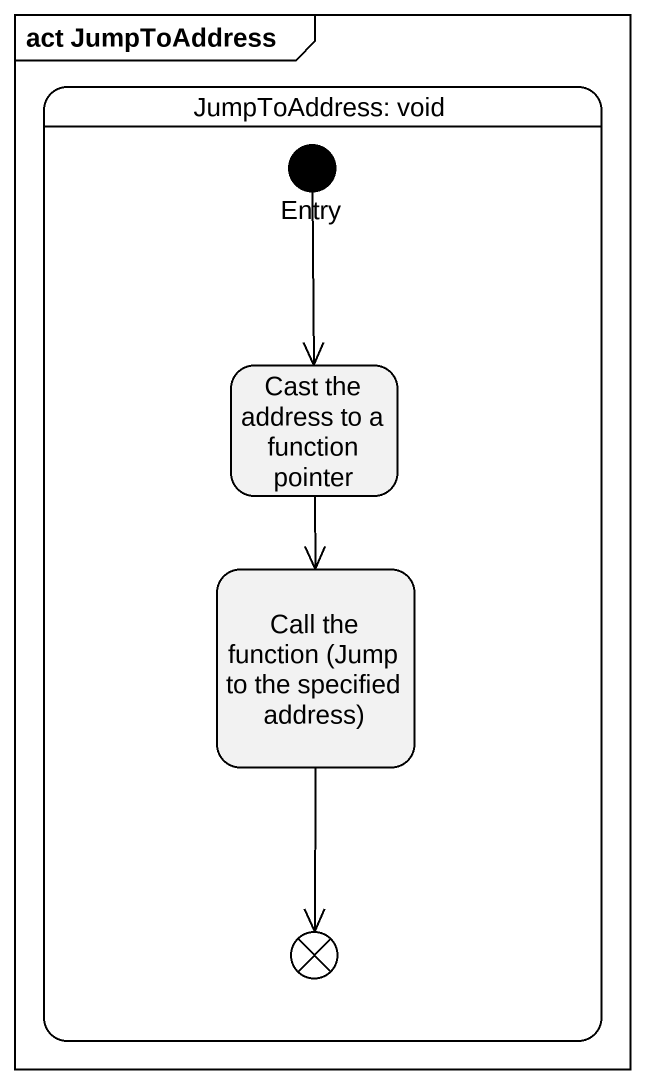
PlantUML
@startuml
mainframe act JumpToAddress
hide empty description
state "JumpToAddress: void" as JumpToAddress_void {
  state Entry <<start>>
  state "Cast the address to a function pointer" as Cast_the_address_to_a
  state "Call the function (Jump to the specified address)" as Call_the_function_Jump_to
  state flowfinal1 <<end>>
}
Entry --> Cast_the_address_to_a
Cast_the_address_to_a --> Call_the_function_Jump_to
Call_the_function_Jump_to --> flowfinal1
@enduml
